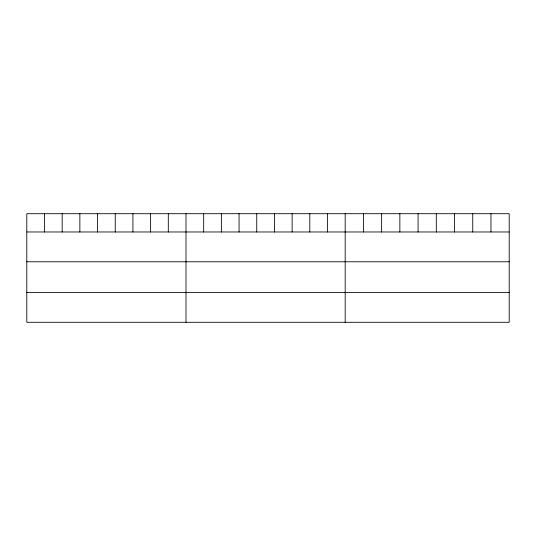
<?xml version="1.0" encoding="UTF-8"?>
<svg xmlns="http://www.w3.org/2000/svg" width="536" height="536" viewBox="0 0 536 536"><rect width="100%" height="100%" fill="white"/><g stroke="black" fill="none" stroke-linecap="round" stroke-linejoin="round"><path stroke-width="0.8" d="M509.2 231.974L509.2 322.29L26.8 322.29L26.8 213.71L509.2 213.71L509.2 231.974L26.8 231.974M26.8 261.776L509.2 261.776M26.8 292.489L509.2 292.489M490.976 213.71L490.976 231.974M472.752 213.71L472.752 231.974M454.528 213.71L454.528 231.974M436.304 213.71L436.304 231.974M418.08 213.71L418.08 231.974M399.856 213.71L399.856 231.974M381.632 213.71L381.632 231.974M363.408 213.71L363.408 231.974M345.184 213.71L345.184 322.29M327.496 213.71L327.496 231.974M309.808 213.71L309.808 231.974M292.12 213.71L292.12 231.974M274.432 213.71L274.432 231.974M256.744 213.71L256.744 231.974M239.056 213.71L239.056 231.974M221.368 213.71L221.368 231.974M203.68 213.71L203.68 231.974M185.992 213.71L185.992 322.29M168.304 213.71L168.304 231.974M150.616 213.71L150.616 231.974M132.928 213.71L132.928 231.974M115.24 213.71L115.24 231.974M97.552 213.71L97.552 231.974M79.864 213.71L79.864 231.974M62.176 213.71L62.176 231.974M44.488 213.71L44.488 231.974"/></g></svg>
